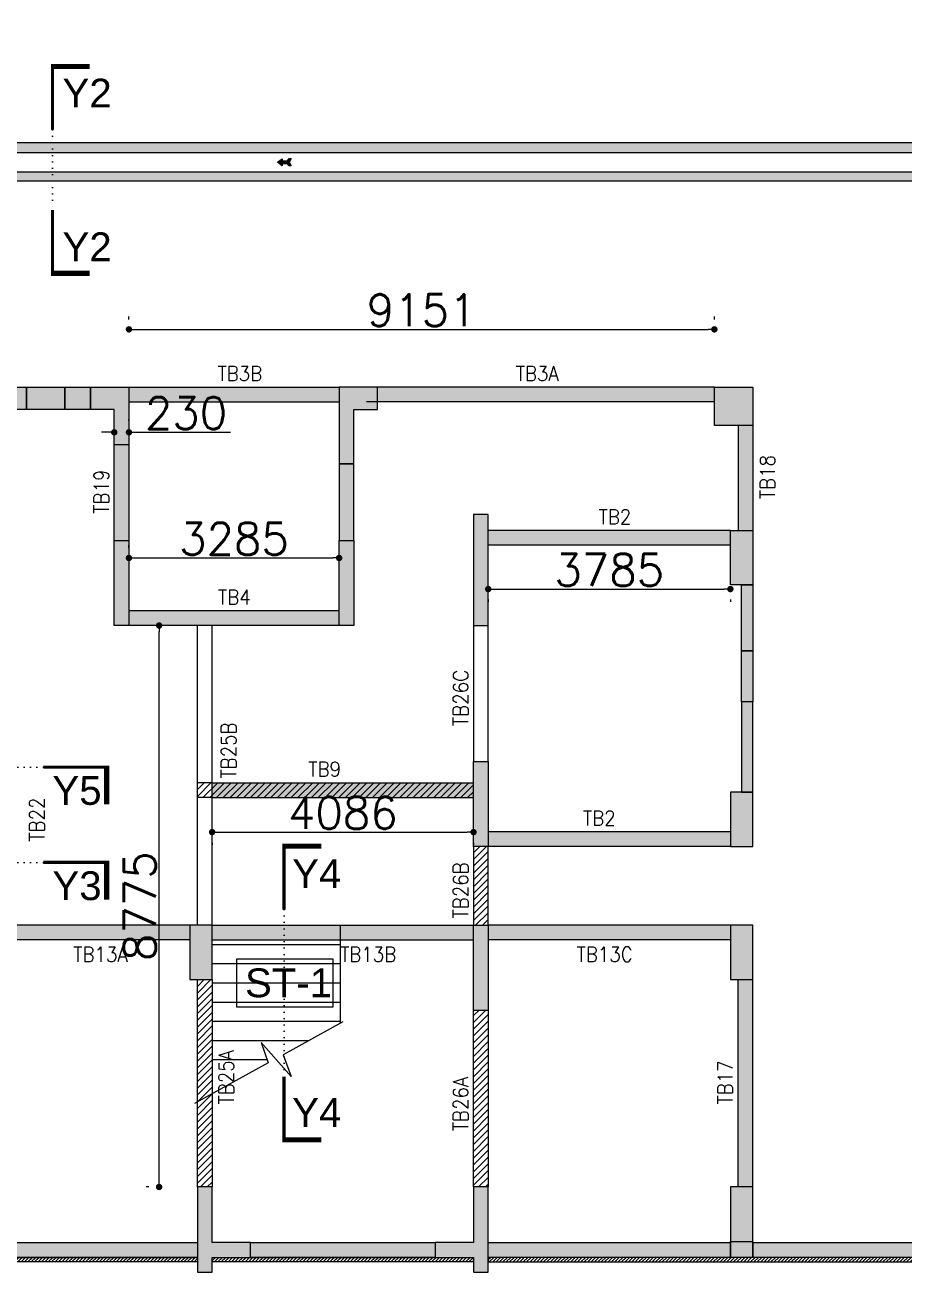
# Model space of a CAD drawing. Extents: x -200722 to 834823, y -494970 to 88783.
# Drawn here: x 256664 to 270406, y -337590 to -318100 of the extents above; entities that cross this region are included whole.
import ezdxf
from ezdxf.enums import TextEntityAlignment as Align

# ---------------------------------------------------------------- set-up
doc = ezdxf.new("R2010")
doc.units = 0
doc.header["$LTSCALE"] = 100
doc.header["$MEASUREMENT"] = 0
doc.header["$PDMODE"] = 34
doc.linetypes.add('DOT', pattern=[0.25, 0, -0.25])
doc.linetypes.add('HIDDEN', pattern=[0.375, 0.25, -0.125])
doc.layers.get('0').update_dxf_attribs({"linetype": 'CONTINUOUS'})
doc.layers.get('DEFPOINTS').update_dxf_attribs({"linetype": 'CONTINUOUS'})
doc.layers.add('1_STAIRS', color=6, linetype='CONTINUOUS', lineweight=5)
doc.layers.add('HATCH', color=252, linetype='CONTINUOUS', lineweight=30)
for name, color, linetype in [('B_NO', 3, 'CONTINUOUS'), ('B_PLAN', 3, 'CONTINUOUS'), ('COL', 150, 'CONTINUOUS'), ('COL. SHED. STEEL.', 6, 'CONTINUOUS'), ('COL_H', 235, 'CONTINUOUS'), ('DIM', 3, 'CONTINUOUS'), ('RCCWALL', 6, 'CONTINUOUS'), ('TEXT', 2, 'CONTINUOUS')]:
    doc.layers.add(name, color=color, linetype=linetype)
doc.styles.get("Standard").update_dxf_attribs({"font": 'simplex.shx'})
doc.styles.add('TIMES-N', font='arial.ttf')
doc.dimstyles.new('01 S.K', dxfattribs={"dimtxt": 230, "dimasz": 100, "dimexe": 200, "dimexo": 100, "dimgap": 50, "dimtad": 1, "dimdec": 0, "dimzin": 0, "dimdsep": 46, "dimtxsty": 'Standard', "dimblk": 'DOT', "dimcen": 0.09, "dimclrd": 4, "dimclre": 4, "dimclrt": 4, "dimadec": 0, "dimazin": 0, "dimtfac": 1, "dimtdec": 0, "dimtofl": 0, "dimtmove": 0, "dimatfit": 3, "dimfxl": 2, "dimtolj": 1, "dimtzin": 0, "dimarcsym": 1})
pattern_1 = [(45, (0, -330671.425), (-26.5165043, 26.5165043), [])]

# ---------------------------------------------------------------- blocks, each defined once
blk = doc.blocks.new('_DOT')
at = {"color": 0, "linetype": 'ByBlock'}
blk.add_line((-0.5, 0), (-1, 0), dxfattribs=at)
at = {"color": 0, "linetype": 'ByBlock', "const_width": 0.5}
blk.add_lwpolyline([(-0.25, 0, 1), (0.25, 0, 1)], format="xyb", close=True, dxfattribs=at)
blk = doc.blocks.new('*D3080')
at = {"color": 4, "lineweight": -2, "ltscale": 0.4, "transparency": 16777216}
for p, q in [((264006, -326916), (267591, -326916)), ((263906, -327081), (263906, -327116)), ((267691, -327081), (267691, -327116))]:
    blk.add_line(p, q, dxfattribs=at)
at = {"layer": 'DEFPOINTS', "color": 0, "lineweight": -3, "ltscale": 0.4, "transparency": 16777216}
for p in [(263906, -326230, 7447), (267691, -326230, 7447), (267691, -326916)]:
    blk.add_point(p, dxfattribs=at)
at = {"color": 4, "lineweight": -2, "ltscale": 0.4, "transparency": 16777216, "xscale": 100, "yscale": 100, "zscale": 100, "rotation": 180}
blk.add_blockref('_DOT', (263906, -326916), dxfattribs=at)
at = {"color": 4, "lineweight": -2, "ltscale": 0.4, "transparency": 16777216, "xscale": 100, "yscale": 100, "zscale": 100}
blk.add_blockref('_DOT', (267691, -326916), dxfattribs=at)
at = {"color": 4, "lineweight": -3, "ltscale": 0.4, "transparency": 16777216, "insert": (265798, -326616), "char_height": 500, "attachment_point": 5}
blk.add_mtext('\\A1;3785', dxfattribs=at)
blk = doc.blocks.new('*D3081')
at = {"color": 4, "lineweight": -2, "ltscale": 0.4, "transparency": 16777216}
for p, q in [((258290, -322701), (258290, -322657)), ((267441, -322701), (267441, -322657)), ((258390, -322857), (267341, -322857))]:
    blk.add_line(p, q, dxfattribs=at)
at = {"layer": 'DEFPOINTS', "color": 0, "lineweight": -3, "ltscale": 0.4, "transparency": 16777216}
for p in [(267441, -322857), (258290, -323760, 7447), (267441, -323760, 7447)]:
    blk.add_point(p, dxfattribs=at)
at = {"color": 4, "lineweight": -2, "ltscale": 0.4, "transparency": 16777216, "xscale": 100, "yscale": 100, "zscale": 100, "rotation": 180}
blk.add_blockref('_DOT', (258290, -322857), dxfattribs=at)
at = {"color": 4, "lineweight": -2, "ltscale": 0.4, "transparency": 16777216, "xscale": 100, "yscale": 100, "zscale": 100}
blk.add_blockref('_DOT', (267441, -322857), dxfattribs=at)
at = {"color": 4, "lineweight": -3, "ltscale": 0.4, "transparency": 16777216, "insert": (262865, -322557), "char_height": 500, "attachment_point": 5}
blk.add_mtext('\\A1;9151', dxfattribs=at)
blk = doc.blocks.new('*D3084')
at = {"color": 4, "lineweight": -2, "ltscale": 0.4, "transparency": 16777216}
for p, q in [((258290, -326270), (258290, -326230)), ((261575, -326270), (261575, -326230)), ((258390, -326430), (261475, -326430))]:
    blk.add_line(p, q, dxfattribs=at)
at = {"layer": 'DEFPOINTS', "color": 0, "lineweight": -3, "ltscale": 0.4, "transparency": 16777216}
for p in [(261575, -326430), (258290, -327255, 7447), (261575, -327255, 7447)]:
    blk.add_point(p, dxfattribs=at)
at = {"color": 4, "lineweight": -2, "ltscale": 0.4, "transparency": 16777216, "xscale": 100, "yscale": 100, "zscale": 100, "rotation": 180}
blk.add_blockref('_DOT', (258290, -326430), dxfattribs=at)
at = {"color": 4, "lineweight": -2, "ltscale": 0.4, "transparency": 16777216, "xscale": 100, "yscale": 100, "zscale": 100}
blk.add_blockref('_DOT', (261575, -326430), dxfattribs=at)
at = {"color": 4, "lineweight": -3, "ltscale": 0.4, "transparency": 16777216, "insert": (259932, -326130), "char_height": 500, "attachment_point": 5}
blk.add_mtext('\\A1;3285', dxfattribs=at)
blk = doc.blocks.new('*D3085')
at = {"color": 4, "lineweight": -2, "ltscale": 0.4, "transparency": 16777216}
for p, q in [((258060, -324282), (258060, -324266)), ((258290, -324282), (258290, -324266)), ((257960, -324466), (257860, -324466)), ((258390, -324466), (259875, -324466))]:
    blk.add_line(p, q, dxfattribs=at)
at = {"layer": 'DEFPOINTS', "color": 0, "lineweight": -3, "ltscale": 0.4, "transparency": 16777216}
for p in [(258290, -324466), (258060, -324660, 7447), (258290, -324660, 7447)]:
    blk.add_point(p, dxfattribs=at)
at = {"color": 4, "lineweight": -2, "ltscale": 0.4, "transparency": 16777216, "xscale": 100, "yscale": 100, "zscale": 100}
blk.add_blockref('_DOT', (258060, -324466), dxfattribs=at)
at = {"color": 4, "lineweight": -2, "ltscale": 0.4, "transparency": 16777216, "xscale": 100, "yscale": 100, "zscale": 100, "rotation": 180}
blk.add_blockref('_DOT', (258290, -324466), dxfattribs=at)
at = {"color": 4, "lineweight": -3, "ltscale": 0.4, "transparency": 16777216, "insert": (259182, -324166), "char_height": 500, "attachment_point": 5}
blk.add_mtext('\\A1;230', dxfattribs=at)
blk = doc.blocks.new('*D3090')
at = {"color": 4, "lineweight": -2, "ltscale": 0.4, "transparency": 16777216}
for p, q in [((259690, -330714), (263576, -330714)), ((259590, -330884), (259590, -330914)), ((263676, -330884), (263676, -330914))]:
    blk.add_line(p, q, dxfattribs=at)
at = {"layer": 'DEFPOINTS', "color": 0, "lineweight": -3, "ltscale": 0.4, "transparency": 16777216}
for p in [(259590, -330174, 7447), (263676, -330174, 7447), (263676, -330714)]:
    blk.add_point(p, dxfattribs=at)
at = {"color": 4, "lineweight": -2, "ltscale": 0.4, "transparency": 16777216, "xscale": 100, "yscale": 100, "zscale": 100, "rotation": 180}
blk.add_blockref('_DOT', (259590, -330714), dxfattribs=at)
at = {"color": 4, "lineweight": -2, "ltscale": 0.4, "transparency": 16777216, "xscale": 100, "yscale": 100, "zscale": 100}
blk.add_blockref('_DOT', (263676, -330714), dxfattribs=at)
at = {"color": 4, "lineweight": -3, "ltscale": 0.4, "transparency": 16777216, "insert": (261633, -330414), "char_height": 500, "attachment_point": 5}
blk.add_mtext('\\A1;4086', dxfattribs=at)
blk = doc.blocks.new('*D3113')
at = {"color": 4, "lineweight": -2, "ltscale": 0.4, "transparency": 16777216}
for p, q in [((258602, -327485), (258561, -327485)), ((258761, -336160), (258761, -327585)), ((258602, -336260), (258561, -336260))]:
    blk.add_line(p, q, dxfattribs=at)
at = {"layer": 'DEFPOINTS', "color": 0, "lineweight": -3, "ltscale": 0.4, "transparency": 16777216}
for p in [(258761, -327485), (259590, -327485, 7447), (259590, -336260, 7447)]:
    blk.add_point(p, dxfattribs=at)
at = {"color": 4, "lineweight": -2, "ltscale": 0.4, "transparency": 16777216, "xscale": 100, "yscale": 100, "zscale": 100}
for p, rotation in [((258761, -327485), 90), ((258761, -336260), 270)]:
    blk.add_blockref('_DOT', p, dxfattribs=dict(at, rotation=rotation))
at = {"color": 4, "lineweight": -3, "ltscale": 0.4, "transparency": 16777216, "insert": (258460, -331872), "char_height": 500, "attachment_point": 5, "rotation": 90}
blk.add_mtext('\\A1;8775', dxfattribs=at)

msp = doc.modelspace()

# ---------------------------------------------------------------- hatches: boundary and pattern name
at = {"lineweight": -3, "ltscale": 0.4, "true_color": 0x000000}
h = msp.add_hatch(color=18, dxfattribs=at)
h.dxf.hatch_style = 1
h.paths.add_polyline_path([(267440.6, -323989.5), (267440.6, -323759.5), (262174.6, -323759.5), (262174.6, -323989.5)])
h.paths.add_polyline_path([(237258.6, -323759.5), (237258.6, -323989.5), (242524.6, -323989.5), (242524.6, -323759.5)])
h.paths.add_polyline_path([(310992.6, -292262), (316258.6, -292262), (316258.6, -292032), (310992.6, -292032)])
h.paths.add_polyline_path([(243124.6, -323759.5), (243124.6, -323989.5), (246409.6, -323989.5), (246409.6, -323759.5)])
h.paths.add_polyline_path([(307107.6, -292262), (310392.6, -292262), (310392.6, -292032), (307107.6, -292032)])
h.paths.add_polyline_path([(258289.6, -323759.5), (258289.6, -323989.5), (261574.6, -323989.5), (261574.6, -323759.5)])
at = {"lineweight": -3, "ltscale": 0.4}
h = msp.add_hatch(color=3, dxfattribs=at)
h.dxf.hatch_style = 1
h.paths.add_polyline_path([(267810.6, -325999.5), (268040.6, -325999.5), (268040.6, -324359.5), (267810.6, -324359.5)])
h.paths.add_polyline_path([(236658.6, -325999.5), (236888.6, -325999.5), (236888.6, -324359.5), (236658.6, -324359.5), (236658.6, -325999.5)])
h.paths.add_polyline_path([(316628.6, -294272), (316858.6, -294272), (316858.6, -292632), (316628.6, -292632)])
h.paths.add_polyline_path([(285476.6, -294272), (285706.6, -294272), (285706.6, -292632), (285476.6, -292632), (285476.6, -294272)])
h = msp.add_hatch(color=3, dxfattribs=at)
h.dxf.hatch_style = 1
h.paths.add_polyline_path([(240793.6, -329609.5), (240793.6, -327484.5), (241023.6, -327484.5), (241023.6, -329609.5)])
h.paths.add_polyline_path([(312493.6, -297882), (312493.6, -295757), (312723.6, -295757), (312723.6, -297882), (312493.6, -297882)])
h.paths.add_polyline_path([(246409.6, -324659.5), (246409.6, -326154.5), (246639.6, -326154.5), (246639.6, -324659.5)])
h.paths.add_polyline_path([(295227.6, -292932), (295227.6, -294427), (295457.6, -294427), (295457.6, -292932), (295227.6, -292932)])
h.paths.add_polyline_path([(258059.6, -326154.5), (258289.6, -326154.5), (258289.6, -324659.5), (258059.6, -324659.5)])
h.paths.add_polyline_path([(306877.6, -294427), (306877.6, -292932), (307107.6, -292932), (307107.6, -294427), (306877.6, -294427)])
at = {"lineweight": -3, "ltscale": 0.4, "true_color": 0x000000}
h = msp.add_hatch(color=18, dxfattribs=at)
h.dxf.hatch_style = 1
h.paths.add_polyline_path([(237008.6, -325999.5), (237008.6, -326229.5), (240793.6, -326229.5), (240793.6, -325999.5)])
h.paths.add_polyline_path([(263905.6, -326229.5), (267690.6, -326229.5), (267690.6, -325999.5), (263905.6, -325999.5)])
h.paths.add_polyline_path([(285826.6, -294272), (285826.6, -294502), (289611.6, -294502), (289611.6, -294272), (285826.6, -294272)])
h.paths.add_polyline_path([(316508.6, -294502), (316508.6, -294272), (312723.6, -294272), (312723.6, -294502), (316508.6, -294502)])
h = msp.add_hatch(color=18, dxfattribs=at)
h.dxf.hatch_style = 1
h.paths.add_polyline_path([(237008.6, -330709.5), (237008.6, -330939.5), (240793.6, -330939.5), (240793.6, -330709.5)])
h.paths.add_polyline_path([(263905.6, -330939.5), (267690.6, -330939.5), (267690.6, -330709.5), (263905.6, -330709.5)])
h.paths.add_polyline_path([(285826.6, -298982), (285826.6, -299212), (289611.6, -299212), (289611.6, -298982), (285826.6, -298982)])
h.paths.add_polyline_path([(316508.6, -299212), (316508.6, -298982), (312723.6, -298982), (312723.6, -299212), (316508.6, -299212)])
h = msp.add_hatch(color=18, dxfattribs=at)
h.dxf.hatch_style = 1
h.paths.add_polyline_path([(241023.6, -332169.5), (241023.6, -332399.5), (245109.6, -332399.5), (245109.6, -332169.5)])
h.paths.add_polyline_path([(308407.6, -300672), (312493.6, -300672), (312493.6, -300442), (308407.6, -300442)])
h.paths.add_polyline_path([(237008.6, -332399.5), (240793.6, -332399.5), (240793.6, -332169.5), (237008.6, -332169.5)])
h.paths.add_polyline_path([(263905.6, -332399.5), (267690.6, -332399.5), (267690.6, -332169.5), (263905.6, -332169.5)])
h.paths.add_polyline_path([(285826.6, -300672), (289611.6, -300672), (289611.6, -300442), (285826.6, -300442)])
h.paths.add_polyline_path([(312723.6, -300442), (312723.6, -300672), (316508.6, -300672), (316508.6, -300442), (312723.6, -300442)])
h.paths.add_polyline_path([(228850.6, -332399.5), (231398.6, -332399.5), (231628.6, -332399.5), (232214.6, -332399.5), (232214.6, -332169.5), (228850.6, -332169.5)])
h.paths.add_polyline_path([(272484.6, -332399.5), (273070.6, -332399.5), (273300.6, -332399.5), (275848.6, -332399.5), (275848.6, -332169.5), (272484.6, -332169.5)])
h.paths.add_polyline_path([(277668.6, -300672), (280216.6, -300672), (280446.6, -300672), (281032.6, -300672), (281032.6, -300442), (277668.6, -300442)])
h.paths.add_polyline_path([(321302.6, -300442), (321302.6, -300672), (321888.6, -300672), (322118.6, -300672), (324666.6, -300672), (324666.6, -300442), (321302.6, -300442)])
h.paths.add_polyline_path([(245459.6, -332399.5), (248539.6, -332399.5), (248539.6, -332169.5), (248359.6, -332169.5), (248289.6, -332169.5), (248059.6, -332169.5), (245459.6, -332169.5)])
h.paths.add_polyline_path([(304977.6, -300672), (308057.6, -300672), (308057.6, -300442), (305457.6, -300442), (305227.6, -300442), (305157.6, -300442), (304977.6, -300442)])
h.paths.add_polyline_path([(256159.6, -332399.5), (259239.6, -332399.5), (259239.6, -332169.5), (256639.6, -332169.5), (256409.6, -332169.5), (256339.6, -332169.5), (256159.6, -332169.5)])
h.paths.add_polyline_path([(294277.6, -300672), (297357.6, -300672), (297357.6, -300442), (297177.6, -300442), (297107.6, -300442), (296877.6, -300442), (294277.6, -300442)])
h.paths.add_polyline_path([(261590.5, -332399.5), (261590.5, -332169.5), (263675.6, -332169.5), (263675.6, -332169.5), (263675.6, -332399.5)])
h.paths.add_polyline_path([(289841.6, -300442), (291926.7, -300442), (291926.7, -300672), (289841.6, -300672), (289841.6, -300442)])
h.paths.add_polyline_path([(259589.6, -332169.5), (260713.5, -332169.5), (259589.6, -332169.5), (260713.5, -332169.5), (260713.5, -332399.5), (259589.6, -332399.5), (259589.6, -332169.5), (260713.5, -332169.5)])
h.paths.add_polyline_path([(292803.7, -300672), (292803.7, -300442), (293927.6, -300442), (293927.6, -300672)])
h.paths.add_polyline_path([(260713.5, -332399.5), (260713.5, -332169.5), (261590.5, -332169.5), (261590.5, -332399.5)])
h.paths.add_polyline_path([(291926.7, -300672), (291926.7, -300442), (292803.7, -300442), (292803.7, -300672)])
at = {"lineweight": -3, "ltscale": 0.4}
h = msp.add_hatch(color=3, dxfattribs=at)
h.dxf.hatch_style = 1
h.paths.add_polyline_path([(268040.6, -336259.5), (268040.6, -333019.5), (267810.6, -333019.5), (267810.6, -336259.5)])
h.paths.add_polyline_path([(236658.6, -333019.5), (236658.6, -336259.5), (236888.6, -336259.5), (236888.6, -333019.5)])
h.paths.add_polyline_path([(316628.6, -304532), (316858.6, -304532), (316858.6, -301292), (316628.6, -301292), (316628.6, -304532)])
h.paths.add_polyline_path([(285476.6, -304532), (285476.6, -301292), (285706.6, -301292), (285706.6, -304532), (285476.6, -304532)])
at = {"ltscale": 0.4}
for points in [[(273494.4, -320093.1), (228005.6, -320093.1), (228005.6, -319943.1), (273494.4, -319943.1)], [(233031, -320393.1), (273944.4, -320393.1), (273944.4, -320543.1), (233031, -320543.1)]]:
    msp.add_hatch(color=8, dxfattribs=at).paths.add_polyline_path(points)
msp.add_hatch(color=8).paths.add_polyline_path([(260766.2, -320222), (260791.9, -320188.4), (260828, -320188.4), (260796.1, -320245.9), (260828, -320303.4), (260791.9, -320303.4), (260766.2, -320269.7), (260685.5, -320269.7), (260685.5, -320302.3), (260611.9, -320245.9), (260685.5, -320189.4), (260686.5, -320222)])
at = {"lineweight": -3, "ltscale": 0.4, "true_color": 0x000000}
h = msp.add_hatch(color=18, dxfattribs=at)
h.dxf.hatch_style = 1
h.paths.add_polyline_path([(259359.6, -327484.5), (259589.6, -327484.5), (261574.6, -327484.5), (261574.6, -327254.5), (258289.6, -327254.5), (258289.6, -327484.5)])
at = {"ltscale": 0.4}
h = msp.add_hatch(dxfattribs=at)
h.set_pattern_fill('ANSI31', color=1, scale=600, style=0)
h.paths.add_polyline_path([(259359.6, -330174.2), (263675.6, -330174.2), (263675.6, -329944.2), (259359.6, -329944.2)])
at = {"lineweight": -3, "ltscale": 0.4, "true_color": 0x000000}
h = msp.add_hatch(color=18, dxfattribs=at)
h.dxf.hatch_style = 1
h.paths.add_polyline_path([(263675.6, -330174.2), (263675.6, -329944.2), (259589.6, -329944.2), (259589.6, -330174.2)])
h.paths.add_polyline_path([(260638.6, -330038.5), (260638.6, -330788.5), (262626.7, -330788.5), (262626.7, -330038.5)], flags=24)
at = {"ltscale": 0.4}
h = msp.add_hatch(dxfattribs=at)
h.set_pattern_fill('ANSI31', color=1, scale=600, style=0)
h.paths.add_polyline_path([(263905.6, -330939.5), (263905.6, -330939.5), (263675.6, -330939.5), (263675.6, -332169.5), (263905.6, -332169.5)])
h = msp.add_hatch(dxfattribs=at)
h.set_pattern_fill('ANSI31', color=1, scale=600, style=0)
h.paths.add_polyline_path([(259589.6, -333019.5), (259359.6, -333019.5), (259359.6, -336259.5), (259589.6, -336259.5)])
h = msp.add_hatch(dxfattribs=at)
h.set_pattern_fill('ANSI31', color=1, scale=600, style=0)
h.paths.add_polyline_path([(263675.6, -336259.5), (263905.6, -336259.5), (263905.6, -333499.5), (263675.6, -333499.5)])
at = {"layer": 'COL_H', "ltscale": 0.4, "true_color": 0x000000}
for points in [[(256287.6, -323759.5), (256688.6, -323759.5), (256688.6, -324109.5), (256287.6, -324109.5)], [(257288.6, -324109.5), (256688.6, -324109.5), (256688.6, -323759.5), (257288.6, -323759.5)], [(257288.6, -323759.5), (257689.6, -323759.5), (257689.6, -324109.5), (257288.6, -324109.5)], [(258289.6, -324659.5), (258059.6, -324659.5), (258059.6, -324109.5), (257689.6, -324109.5), (257689.6, -323759.5), (258289.6, -323759.5)], [(262174.6, -323759.5), (261574.6, -323759.5), (261574.6, -324959.5), (261804.6, -324959.5), (261804.6, -324109.5), (262174.6, -324109.5)], [(261804.6, -324959.5), (261574.6, -324959.5), (261574.6, -326154.5), (261804.6, -326154.5)], [(263905.6, -327484.5), (263905.6, -325749.5), (263675.6, -325749.5), (263675.6, -327484.5)], [(267690.6, -325999.5), (268040.6, -325999.5), (268040.6, -326849.5), (267690.6, -326849.5)], [(258289.6, -326154.5), (258289.6, -327484.5), (258059.6, -327484.5), (258059.6, -326154.5)], [(261804.6, -326154.5), (261804.6, -327484.5), (261574.6, -327484.5), (261574.6, -326154.5)], [(268040.6, -327880.5), (267865.6, -327880.5), (267865.6, -326849.5), (268040.6, -326849.5)], [(267865.6, -328680.5), (267865.6, -327880.5), (268040.6, -327880.5), (268040.6, -328680.5)], [(268040.6, -328680.5), (267865.6, -328680.5), (267865.6, -330089.5), (268040.6, -330089.5)], [(263905.6, -329609.5), (263905.6, -330939.5), (263675.6, -330939.5), (263675.6, -329609.5)], [(267690.6, -330939.5), (268040.6, -330939.5), (268040.6, -330089.5), (267690.6, -330089.5)], [(259239.6, -333019.5), (259589.6, -333019.5), (259589.6, -332169.5), (259239.6, -332169.5)], [(263905.6, -332169.5), (263905.6, -333499.5), (263675.6, -333499.5), (263675.6, -332169.5)], [(267690.6, -333019.5), (268040.6, -333019.5), (268040.6, -332169.5), (267690.6, -332169.5)], [(259589.6, -337129.5), (259589.6, -336259.5), (259359.6, -336259.5), (259359.6, -337589.5), (259589.6, -337589.5), (259589.6, -337359.5), (260189.6, -337359.5), (260189.6, -337129.5)], [(263675.6, -337129.5), (263075.6, -337129.5), (263075.6, -337359.5), (263675.6, -337359.5), (263675.6, -337589.5), (263905.6, -337589.5), (263905.6, -336259.5), (263675.6, -336259.5)], [(267690.6, -337109.5), (268040.6, -337109.5), (268040.6, -336259.5), (267690.6, -336259.5)], [(267690.6, -337109.5), (267690.6, -337359.5), (268040.6, -337359.5), (268040.6, -337109.5)]]:
    msp.add_hatch(color=18, dxfattribs=at).paths.add_polyline_path(points)
at = {"layer": 'DIM', "ltscale": 0.4, "true_color": 0x000000}
h = msp.add_hatch(dxfattribs=at)
h.set_pattern_fill('ANSI31', color=18, scale=300, style=0)
h.set_pattern_definition(pattern_1)
h.paths.add_polyline_path([(256039.6, -337359.5), (259359.6, -337359.5), (259359.6, -337429.5), (256039.6, -337429.5)])
h = msp.add_hatch(dxfattribs=at)
h.set_pattern_fill('ANSI31', color=18, scale=300, style=0)
h.set_pattern_definition(pattern_1)
h.paths.add_polyline_path([(259589.6, -337359.5), (263675.6, -337359.5), (263675.6, -337429.5), (259589.6, -337429.5)])
h = msp.add_hatch(dxfattribs=at)
h.set_pattern_fill('ANSI31', color=18, scale=300, style=0)
h.set_pattern_definition(pattern_1)
h.paths.add_polyline_path([(263905.6, -337429.5), (276993.6, -337429.5), (276993.6, -337359.5), (263905.6, -337359.5)])
at = {"layer": 'HATCH', "ltscale": 0.4, "true_color": 0x000000}
msp.add_hatch(color=18, dxfattribs=at).paths.add_polyline_path([(267440.6, -323759.5), (268040.6, -323759.5), (268040.6, -324359.5), (267440.6, -324359.5)])
at = {"layer": 'HATCH', "lineweight": -3, "ltscale": 0.4, "true_color": 0x000000}
for points in [[(256039.6, -337129.5), (259359.6, -337129.5), (259359.6, -337359.5), (256039.6, -337359.5)], [(260189.6, -337129.5), (263075.6, -337129.5), (263075.6, -337359.5), (260189.6, -337359.5)], [(263905.6, -337129.5), (267690.6, -337129.5), (267690.6, -337359.5), (263905.6, -337359.5)], [(268040.6, -337129.5), (271514.6, -337129.5), (271514.6, -337359.5), (268040.6, -337359.5)]]:
    msp.add_hatch(color=18, dxfattribs=at).paths.add_polyline_path(points)

# ---------------------------------------------------------------- linework, layer by layer
at = {"color": 1, "linetype": 'DOT', "ltscale": 4}
for p, q in [((257094.9, -319737.2, 897.8), (257094.9, -320992, 897.8)), ((256951.8, -329698.6), (256167.9, -329698.6)), ((256951.8, -331187.2), (255292.7, -331187.2)), ((260713.5, -331923.8, -7446.6), (260713.5, -334535.2, -7446.6))]:
    msp.add_line(p, q, dxfattribs=at)
at = {"color": 5, "lineweight": -3, "ltscale": 0.4}
msp.add_line((259589.6, -327484.5, 7446.6), (259359.6, -327484.5, 7446.6), dxfattribs=at)
at = {"color": 1, "ltscale": 0.4}
for p, q in [((259589.6, -329944.2, 7446.6), (259359.6, -329944.2, 7446.6)), ((259589.6, -330174.2, 7446.6), (259359.6, -330174.2, 7446.6))]:
    msp.add_line(p, q, dxfattribs=at)
at = {"color": 18, "ltscale": 0.4, "true_color": 0x000000, "elevation": 550.8}
for points in [[(273344.4, -319943.1), (228005.6, -319943.1), (228005.6, -320093.1), (273494.4, -320093.1)], [(273944.4, -320543.1), (233031, -320543.1), (233031, -322450.6), (233633.8, -322450.6), (233633.8, -324250.6), (231833.8, -324250.6), (231833.8, -322450.6), (232431, -322450.6), (232431, -320543.1), (228005.6, -320543.1), (228005.6, -320393.1), (232581, -320393.1), (232581, -322600.6), (231983.8, -322600.6), (231983.8, -324100.6), (233483.8, -324100.6), (233483.8, -322600.6), (232881, -322600.6), (232881, -320393.1), (273794.4, -320393.1)]]:
    msp.add_lwpolyline(points, dxfattribs=at)
at = {"color": 42, "ltscale": 0.4}
msp.add_lwpolyline([(260796.1, -320245.9), (260828, -320303.4), (260791.9, -320303.4), (260766.2, -320269.7), (260685.5, -320269.7), (260685.5, -320302.3), (260611.9, -320245.9), (260685.5, -320189.4), (260686.5, -320222), (260766.2, -320222), (260791.9, -320188.4), (260828, -320188.4), (260796.1, -320245.9)], dxfattribs=at)
at = {"layer": '1_STAIRS', "color": 18, "linetype": 'HIDDEN', "ltscale": 500, "true_color": 0x000000}
msp.add_line((259589.6, -332169.5, 7446.6), (261850.5, -332169.5, 7446.6), dxfattribs=at)
at = {"layer": '1_STAIRS', "color": 18, "ltscale": 500, "true_color": 0x000000}
for p, q in [((259589.6, -332169.5, 7446.6), (261590.5, -332169.5, 7446.6)), ((261590.5, -332169.5, 7446.6), (261590.5, -333703.4, 7446.6)), ((259589.7, -332469.5, 7446.6), (261589.9, -332469.5, 7446.6)), ((259589.7, -332769.5, 7446.6), (261589.9, -332769.5, 7446.6)), ((259589.7, -333069.5, 7446.6), (261589.9, -333069.5, 7446.6)), ((259589.7, -333369.5, 7446.6), (261589.9, -333369.5, 7446.6)), ((259589.7, -333669.5, 7446.6), (261589.9, -333669.5, 7446.6)), ((261633.4, -333679.9, 7446.6), (260698.3, -334194.5, 7446.6)), ((259589.7, -333969.5, 7446.6), (261107.1, -333969.5, 7446.6)), ((260823.6, -334535.7, 7446.6), (260356, -334003.4, 7446.6)), ((260356, -334003.4, 7446.6), (260466.4, -334319.3, 7446.6)), ((260698.3, -334194.5, 7446.6), (260823.6, -334535.7, 7446.6)), ((260466.4, -334319.3, 7446.6), (259315.9, -334956.5, 7446.6)), ((259589.7, -334269.5, 7446.6), (260449, -334269.5, 7446.6))]:
    msp.add_line(p, q, dxfattribs=at)
at = {"layer": 'B_PLAN', "color": 18, "ltscale": 0.4, "true_color": 0x000000}
for p, q in [((258289.6, -323759.5, 7446.6), (261574.6, -323759.5, 7446.6)), ((267440.6, -323759.5, 7446.6), (262004.6, -323759.5, 7446.6)), ((258289.6, -323989.5, 7446.6), (261574.6, -323989.5, 7446.6)), ((267440.6, -323989.5, 7446.6), (262004.6, -323989.5, 7446.6)), ((267810.6, -324359.5, 7446.6), (267810.6, -325999.5, 7446.6)), ((268040.6, -324359.5, 7446.6), (268040.6, -325999.5, 7446.6)), ((258059.6, -326154.5, 7446.6), (258059.6, -324659.5, 7446.6)), ((258289.6, -324659.5, 7446.6), (258289.6, -326154.5, 7446.6)), ((267690.6, -325999.5, 7446.6), (263905.6, -325999.5, 7446.6)), ((267690.6, -326229.5, 7446.6), (263905.6, -326229.5, 7446.6)), ((261574.6, -327254.5, 7446.6), (258289.6, -327254.5, 7446.6)), ((259359.6, -327484.5, 7446.6), (258289.6, -327484.5, 7446.6)), ((259359.6, -332169.5, 7446.6), (259359.6, -327484.5, 7446.6)), ((261574.6, -327484.5, 7446.6), (259589.6, -327484.5, 7446.6)), ((259589.6, -332169.5, 7446.6), (259589.6, -327484.5, 7446.6)), ((263675.6, -327484.5, 7446.6), (263675.6, -329609.5, 7446.6)), ((263905.6, -329609.5, 7446.6), (263905.6, -327484.5, 7446.6)), ((259589.6, -329944.2, 7446.6), (263675.6, -329944.2, 7446.6)), ((259589.6, -330174.2, 7446.6), (263675.6, -330174.2, 7446.6)), ((267690.6, -330709.5, 7446.6), (263905.6, -330709.5, 7446.6)), ((263675.6, -330939.5, 7446.6), (263675.6, -332169.5, 7446.6)), ((267690.6, -330939.5, 7446.6), (263905.6, -330939.5, 7446.6)), ((263905.6, -332169.5, 7446.6), (263905.6, -330939.5, 7446.6)), ((259239.6, -332169.5, 7446.6), (256159.6, -332169.5, 7446.6)), ((259589.6, -332169.5, 7446.6), (263675.6, -332169.5, 7446.6)), ((267690.6, -332169.5, 7446.6), (263905.6, -332169.5, 7446.6)), ((259239.6, -332399.5, 7446.6), (256159.6, -332399.5, 7446.6)), ((259589.6, -332399.5, 7446.6), (263675.6, -332399.5, 7446.6)), ((267690.6, -332399.5, 7446.6), (263905.6, -332399.5, 7446.6)), ((259359.6, -336259.5, 7446.6), (259359.6, -333019.5, 7446.6)), ((259589.6, -333019.5, 7446.6), (259589.6, -336259.5, 7446.6)), ((267810.6, -336259.5, 7446.6), (267810.6, -333019.5, 7446.6)), ((268040.6, -336259.5, 7446.6), (268040.6, -333019.5, 7446.6)), ((263675.6, -336259.5, 7446.6), (263675.6, -333499.5, 7446.6)), ((263905.6, -333499.5, 7446.6), (263905.6, -336259.5, 7446.6))]:
    msp.add_line(p, q, dxfattribs=at)
at = {"layer": 'COL', "color": 18, "ltscale": 500, "true_color": 0x000000, "elevation": 7446.6}
msp.add_lwpolyline([(267440.6, -323759.5), (268040.6, -323759.5), (268040.6, -324359.5), (267440.6, -324359.5), (267440.6, -323759.5)], dxfattribs=at)
at = {"layer": 'COL. SHED. STEEL.', "color": 18, "ltscale": 500, "true_color": 0x000000, "elevation": 7446.6}
for points in [[(256287.6, -323759.5), (256688.6, -323759.5), (256688.6, -324109.5), (256287.6, -324109.5)], [(257288.6, -323759.5), (257689.6, -323759.5), (257689.6, -324109.5), (257288.6, -324109.5)], [(258289.6, -324659.5), (258059.6, -324659.5), (258059.6, -324109.5), (257689.6, -324109.5), (257689.6, -323759.5), (258289.6, -323759.5)], [(261804.6, -324959.5), (261574.6, -324959.5), (261574.6, -326154.5), (261804.6, -326154.5)], [(268040.6, -327880.5), (267865.6, -327880.5), (267865.6, -326849.5), (268040.6, -326849.5)], [(268040.6, -328680.5), (267865.6, -328680.5), (267865.6, -330089.5), (268040.6, -330089.5)], [(267690.6, -337109.5), (268040.6, -337109.5), (268040.6, -337359.5), (267690.6, -337359.5)]]:
    msp.add_lwpolyline(points, close=True, dxfattribs=at)
for points in [[(257288.6, -324109.5), (256688.6, -324109.5), (256688.6, -323759.5), (257288.6, -323759.5), (257288.6, -324109.5)], [(262174.6, -323759.5), (261574.6, -323759.5), (261574.6, -324959.5), (261804.6, -324959.5), (261804.6, -324109.5), (261804.6, -324109.5), (262174.6, -324109.5), (262174.6, -323759.5)], [(263905.6, -327484.5), (263905.6, -325749.5), (263675.6, -325749.5), (263675.6, -327484.5), (263905.6, -327484.5)], [(267690.6, -325999.5), (268040.6, -325999.5), (268040.6, -326849.5), (267690.6, -326849.5), (267690.6, -325999.5)], [(258289.6, -326154.5), (258289.6, -327484.5), (258059.6, -327484.5), (258059.6, -326154.5), (258289.6, -326154.5)], [(261804.6, -326154.5), (261804.6, -327484.5), (261574.6, -327484.5), (261574.6, -326154.5), (261804.6, -326154.5)], [(267865.6, -328680.5), (267865.6, -327880.5), (268040.6, -327880.5), (268040.6, -328680.5), (268040.6, -328680.5), (267865.6, -328680.5)], [(263905.6, -329609.5), (263905.6, -330939.5), (263675.6, -330939.5), (263675.6, -329609.5), (263905.6, -329609.5)], [(267690.6, -330939.5), (268040.6, -330939.5), (268040.6, -330089.5), (267690.6, -330089.5), (267690.6, -330939.5)], [(259239.6, -333019.5), (259589.6, -333019.5), (259589.6, -332169.5), (259239.6, -332169.5), (259239.6, -333019.5)], [(263905.6, -332169.5), (263905.6, -333499.5), (263675.6, -333499.5), (263675.6, -332169.5), (263905.6, -332169.5)], [(267690.6, -333019.5), (268040.6, -333019.5), (268040.6, -332169.5), (267690.6, -332169.5), (267690.6, -333019.5)], [(259589.6, -337129.5), (259589.6, -336259.5), (259359.6, -336259.5), (259359.6, -337589.5), (259589.6, -337589.5), (259589.6, -337359.5), (260189.6, -337359.5), (260189.6, -337129.5), (259589.6, -337129.5)], [(263675.6, -337129.5), (263075.6, -337129.5), (263075.6, -337359.5), (263675.6, -337359.5), (263675.6, -337589.5), (263905.6, -337589.5), (263905.6, -336259.5), (263675.6, -336259.5), (263675.6, -337129.5)], [(267690.6, -337109.5), (268040.6, -337109.5), (268040.6, -336259.5), (267690.6, -336259.5), (267690.6, -337109.5)]]:
    msp.add_lwpolyline(points, dxfattribs=at)
at = {"layer": 'DIM', "color": 1}
for points, elevation in [([(257678, -318748.1, 80, 80, 0), (257094.9, -318748.1, 50, 50, 0), (257094.9, -319737.2, 50, 50, 0)], 897.8), ([(257678, -321981.1, 80, 80, 0), (257094.9, -321981.1, 50, 50, 0), (257094.9, -320992, 50, 50, 0)], 897.8), ([(261296.6, -330934.7, 80, 80, 0), (260713.5, -330934.7, 50, 50, 0), (260713.5, -331923.8, 50, 50, 0)], -7446.6), ([(261296.6, -335524.4, 80, 80, 0), (260713.5, -335524.4, 50, 50, 0), (260713.5, -334535.2, 50, 50, 0)], -7446.6)]:
    msp.add_lwpolyline(points, format="xyseb", dxfattribs=dict(at, elevation=elevation))
for points in [[(257941, -330281.7, 80, 80, 0), (257941, -329698.6, 50, 50, 0), (256951.8, -329698.6, 50, 50, 0)], [(257941, -331770.3, 80, 80, 0), (257941, -331187.2, 50, 50, 0), (256951.8, -331187.2, 50, 50, 0)]]:
    msp.add_lwpolyline(points, format="xyseb", dxfattribs=at)
at = {"layer": 'RCCWALL', "color": 42, "ltscale": 0.4}
for points, elevation in [([(256039.6, -337129.5), (259359.6, -337129.5), (259359.6, -337359.5), (256039.6, -337359.5)], 7446.6), ([(260189.6, -337129.5), (263075.6, -337129.5), (263075.6, -337359.5), (260189.6, -337359.5)], 3998.7), ([(263905.6, -337129.5), (267690.6, -337129.5), (267690.6, -337359.5), (263905.6, -337359.5)], 7446.6), ([(268040.6, -337129.5), (271514.6, -337129.5), (271514.6, -337359.5), (268040.6, -337359.5)], 7446.6)]:
    msp.add_lwpolyline(points, close=True, dxfattribs=dict(at, elevation=elevation))
at = {"layer": 'RCCWALL', "color": 1, "ltscale": 0.4, "elevation": 7446.6}
for points in [[(256039.6, -337359.5), (259359.6, -337359.5), (259359.6, -337429.5), (256039.6, -337429.5)], [(259589.6, -337359.5), (263675.6, -337359.5), (263675.6, -337429.5), (259589.6, -337429.5)], [(263905.6, -337429.5), (276993.6, -337429.5), (276993.6, -337359.5), (263905.6, -337359.5)]]:
    msp.add_lwpolyline(points, close=True, dxfattribs=at)
at = {"layer": 'TEXT', "color": 18, "true_color": 0x000000}
msp.add_lwpolyline([(259976.3, -332693.8), (261475, -332693.8), (261475, -333450.8), (259976.3, -333450.8)], close=True, dxfattribs=at)

# ---------------------------------------------------------------- texts
at = {"layer": 'B_NO', "color": 18, "true_color": 0x000000, "width": 0.9}
for s, p in [('TB3B', (259673.5, -323662.2)), ('TB3A', (264336.1, -323662.2)), ('TB2', (265630.4, -325902.2)), ('TB4', (259682.9, -327157.2)), ('TB9', (261094.4, -329846.8)), ('TB2', (265385.6, -330612.2)), ('TB13A', (257420.7, -332739.9)), ('TB13B', (261590.5, -332739.9, 7446.6)), ('TB13C', (265288, -332739.9))]:
    msp.add_text(s, height=232, dxfattribs=at).set_placement(p)
for s, p in [('TB18', (268388.1, -325509.6, -2897.2)), ('TB19', (257975.3, -325737.1, -2897.2)), ('TB26C', (263591.3, -329054.8, -2897.2)), ('TB25B', (259965.6, -329876.5, -2897.2)), ('TB22', (256968.2, -330861.9, -17790.4)), ('TB26B', (263591.3, -332062.3, -2897.2)), ('TB25A', (259928.2, -334969.6, -2897.2)), ('TB17', (267726.3, -334969.6, -2897.2)), ('TB26A', (263591.3, -335387.3, -2897.2))]:
    msp.add_text(s, height=232, rotation=90, dxfattribs=at).set_placement(p)
at = {"layer": 'TEXT', "color": 18, "true_color": 0x000000, "style": 'TIMES-N'}
for s, p in [('Y2', (257251.2, -319164.3, 897.8)), ('Y2', (257251.2, -321566.8, 897.8)), ('Y5', (257093.8, -330063)), ('Y3', (257093.8, -331551.6)), ('Y4', (260841, -331362.8, -7446.6)), ('ST-1', (260103.6, -333069.5, 7446.6)), ('Y4', (260841, -335096.3, -7446.6))]:
    msp.add_text(s, height=450, dxfattribs=at).set_placement(p, align=Align.MIDDLE_LEFT)

# ---------------------------------------------------------------- dimensions: what is measured, and where the dimension line sits
at = {"color": 18, "lineweight": -3, "ltscale": 0.4, "true_color": 0x000000}
for base, p1, p2, picture, middle in [((267440.6, -322857), (258289.6, -323759.5, 7446.6), (267440.6, -323759.5, 7446.6), '*D3081', (262865.1, -322557)), ((258289.6, -324465.8), (258059.6, -324659.5, 7446.6), (258289.6, -324659.5, 7446.6), '*D3085', (259182.5, -324165.8)), ((261574.6, -326429.5), (258289.6, -327254.5, 7446.6), (261574.6, -327254.5, 7446.6), '*D3084', (259932.1, -326129.5)), ((267690.6, -326916.5), (263905.6, -326229.5, 7446.6), (267690.6, -326229.5, 7446.6), '*D3080', (265798.1, -326616.5)), ((263675.6, -330713.5), (259589.6, -330174.2, 7446.6), (263675.6, -330174.2, 7446.6), '*D3090', (261632.6, -330413.5))]:
    dim = msp.add_linear_dim(base=base, p1=p1, p2=p2, dimstyle='01 S.K', override={"dimtxt": 500, "dimfxl": 100, "dimfxlon": 1}, dxfattribs=at)
    dim.commit()
    dim.dimension.update_dxf_attribs({"geometry": picture, "text_midpoint": middle})
dim = msp.add_linear_dim(base=(258760.5, -327484.5), p1=(259589.6, -336259.5, 7446.6), p2=(259589.6, -327484.5, 7446.6), angle=90, dimstyle='01 S.K', override={"dimtxt": 500, "dimfxl": 100, "dimfxlon": 1}, dxfattribs=at)
dim.commit()
dim.dimension.update_dxf_attribs({"geometry": '*D3113', "text_midpoint": (258460.5, -331872)})

doc.saveas('drawing.dxf')
